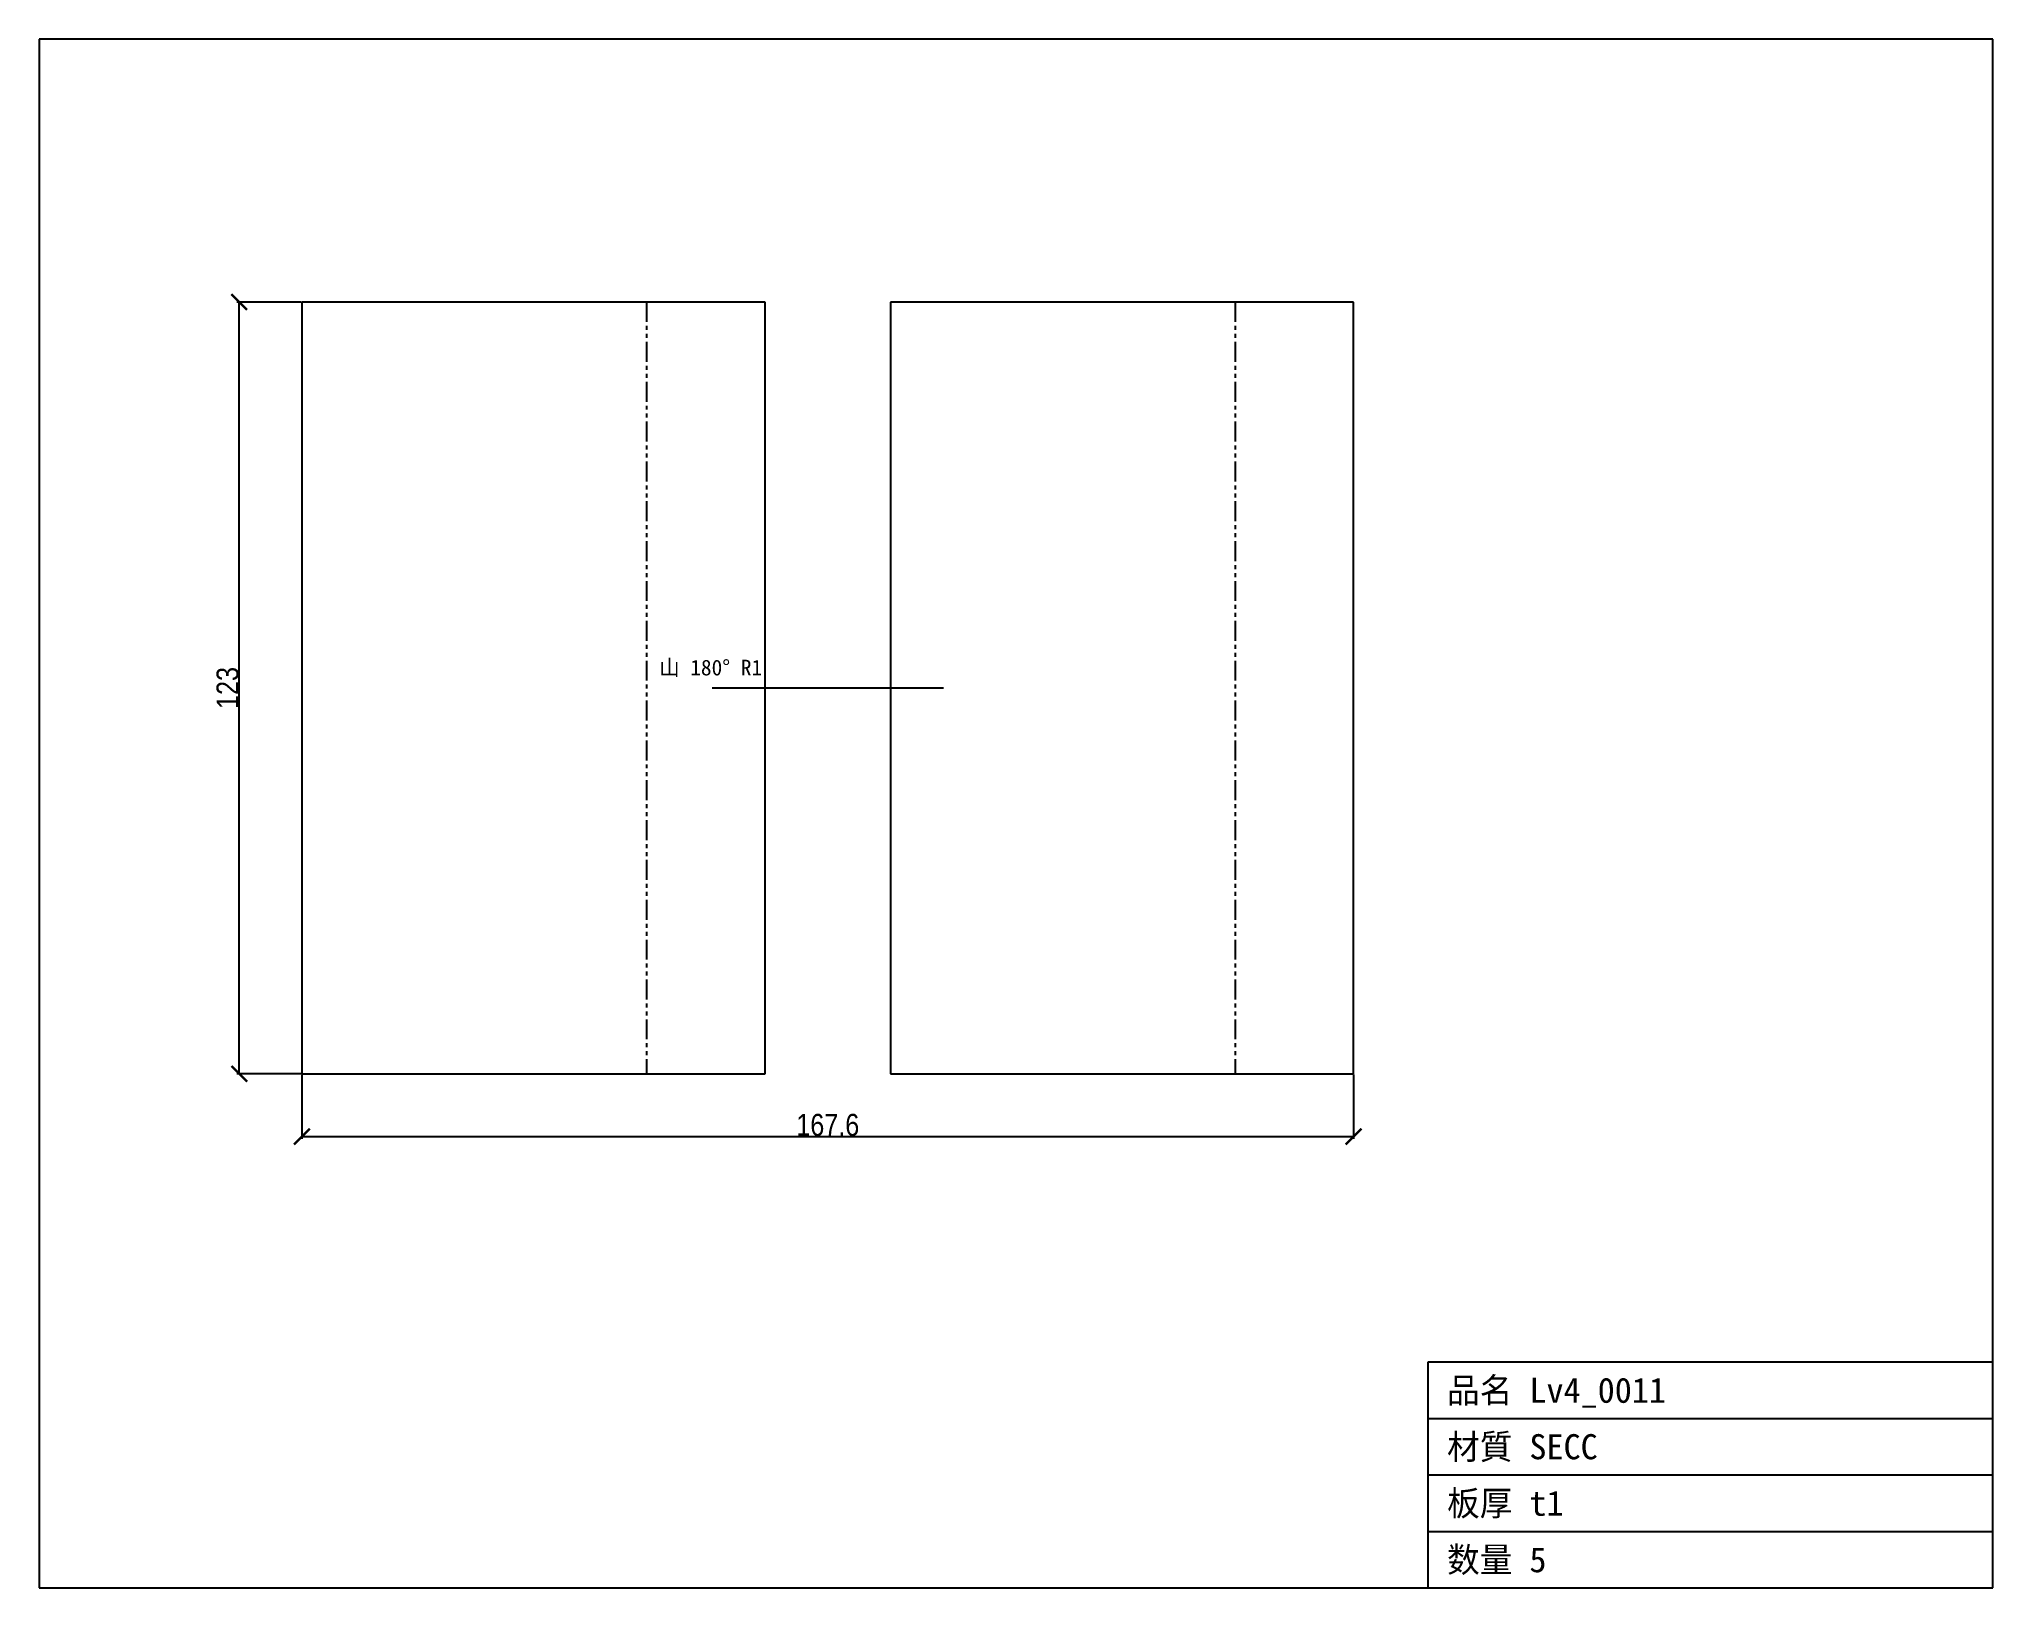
# Model space of a CAD drawing. Header units: millimetres. Extents: x -42 to 270, y -82 to 165.
import ezdxf

# ---------------------------------------------------------------- set-up
doc = ezdxf.new("R2010")
doc.units = ezdxf.units.MM
doc.linetypes.add('PHANTOM', pattern=[6.35, 3.175, -0.635, 0.635, -0.635, 0.635, -0.635])
for name, color, linetype in [('BEND', 7, 'Continuous'), ('CUT', 7, 'Continuous'), ('DIM', 7, 'Continuous'), ('FRAME', 7, 'Continuous'), ('MARK', 7, 'Continuous'), ('TEXT', 7, 'Continuous')]:
    doc.layers.add(name, color=color, linetype=linetype)
doc.styles.add('OpenSansCondensed-Light', font='OpenSansCondensed-Light.ttf')
doc.dimstyles.new('EZDXF', dxfattribs={"dimtxt": 0.25, "dimasz": 0.175, "dimexe": 0.375, "dimexo": 0.125, "dimgap": 0.1, "dimtad": 1, "dimlfac": 100, "dimzin": 12, "dimdsep": 46, "dimtxsty": 'OpenSansCondensed-Light', "dimblk": 'ARCHTICK', "dimcen": 2.5, "dimazin": 3, "dimtfac": 0.5, "dimtmove": 2, "dimatfit": 3})

# ---------------------------------------------------------------- blocks, each defined once
blk = doc.blocks.new('_ARCHTICK')
at = {"color": 0, "linetype": 'BYBLOCK', "const_width": 0.15}
blk.add_lwpolyline([(-0.5, -0.5), (0.5, 0.5)], dxfattribs=at)

msp = doc.modelspace()

# ---------------------------------------------------------------- linework, layer by layer
at = {"layer": 'BEND', "color": 1, "linetype": 'PHANTOM'}
for p, q in [((54.94, 122.98), (54.94, 0)), ((148.75, 122.98), (148.75, 0))]:
    msp.add_line(p, q, dxfattribs=at)
at = {"layer": 'CUT'}
for p, q in [((0, 122.98), (0, 0)), ((73.81, 122.98), (0, 122.98)), ((73.81, 0), (73.81, 122.98)), ((93.81, 122.98), (93.81, 0)), ((167.63, 122.98), (93.81, 122.98)), ((167.63, 0), (167.63, 122.98)), ((0, 0), (73.81, 0)), ((93.81, 0), (167.63, 0))]:
    msp.add_line(p, q, dxfattribs=at)
at = {"layer": 'FRAME'}
for p, q in [((269.53, 164.88), (-41.91, 164.88)), ((-41.91, 164.88), (-41.91, -81.91)), ((269.53, -81.91), (269.53, 164.88)), ((179.53, -81.91), (179.53, -45.91)), ((179.53, -45.91), (269.53, -45.91)), ((179.53, -54.91), (269.53, -54.91)), ((179.53, -63.91), (269.53, -63.91)), ((179.53, -72.91), (269.53, -72.91)), ((-41.91, -81.91), (269.53, -81.91))]:
    msp.add_line(p, q, dxfattribs=at)
at = {"layer": 'MARK'}
msp.add_line((65.37, 61.49), (102.26, 61.49), dxfattribs=at)

# ---------------------------------------------------------------- texts
at = {"layer": 'TEXT'}
for s, height, p in [('山 180° R1', 2.5, (56.94, 63.49)), ('品名 Lv4_0011', 4, (182.53, -52.41)), ('材質 SECC', 4, (182.53, -61.41)), ('板厚 t1', 4, (182.53, -70.41)), ('数量 5', 4, (182.53, -79.41))]:
    msp.add_text(s, height=height, dxfattribs=at).set_placement(p)

# ---------------------------------------------------------------- dimensions: what is measured, and where the dimension line sits
at = {"layer": 'DIM'}
msp.add_linear_dim(base=(-10, 0), p1=(0, 0), p2=(0, 122.98), angle=90, dimstyle='EZDXF', override={"dimtxt": 3.5, "dimasz": 2.5, "dimdec": 1, "dimlfac": 1}, dxfattribs=at).render()
msp.add_linear_dim(base=(0, -10), p1=(0, 0), p2=(167.63, 0), dimstyle='EZDXF', override={"dimtxt": 3.5, "dimasz": 2.5, "dimdec": 1, "dimlfac": 1}, dxfattribs=at).render()

doc.saveas('drawing.dxf')
